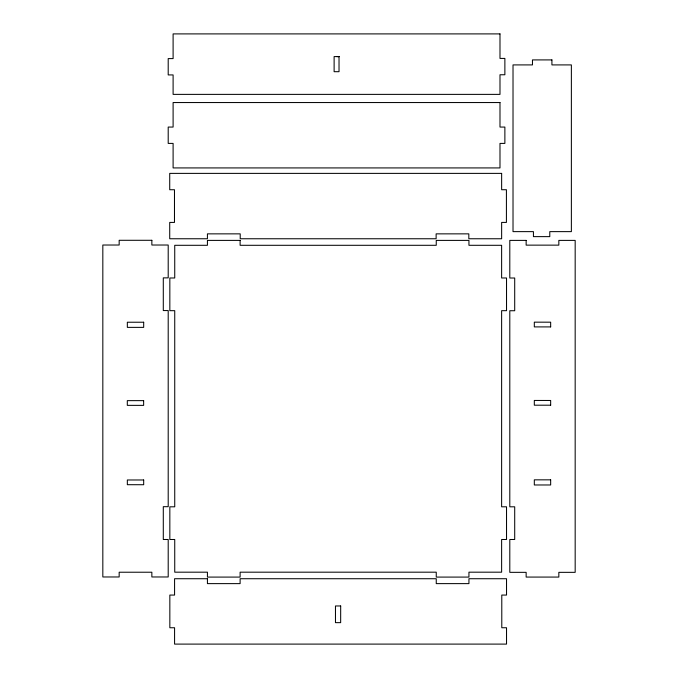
<?xml version="1.0" encoding="UTF-8"?>
<svg xmlns="http://www.w3.org/2000/svg" width="678" height="678" viewBox="0 0 678 678"><rect width="100%" height="100%" fill="white"/><g stroke="black" fill="none" stroke-linecap="round" stroke-linejoin="round"><path stroke-width="1.02" d="M336.568 56.579L339.025 56.647M340.687 605.971L340.661 622.65L335.466 622.65L335.466 605.971L340.687 605.971M499.991 33.9L173.102 33.9L173.102 58.596L168.203 58.596L168.203 74.927L173.102 74.927L173.102 94.378L499.991 94.378L499.991 74.758L504.873 74.758L504.873 58.418L499.991 58.418L499.991 33.9M339.025 56.579L334.118 56.579L334.118 71.698L339.025 71.698L339.025 56.579M551.917 59.91L532.467 59.91L532.467 64.91L513.017 64.91L513.017 231.63L533.433 231.63L533.433 236.63L549.782 236.63L549.782 231.63L571.368 231.63L571.368 64.91L551.917 64.91L551.917 59.91M499.991 102.547L173.102 102.547L173.102 127.066L168.203 127.066L168.203 143.405L173.102 143.405L173.102 167.924L499.991 167.924L499.991 143.405L504.873 143.405L504.873 127.066L499.991 127.066L499.991 102.547M501.644 173.382L169.72 173.382L169.72 189.73L174.475 189.73L174.475 222.418L169.72 222.418L169.72 238.758L207.426 238.758L207.426 233.859L240.215 233.859L240.215 238.758L436.132 238.758L436.132 233.859L468.82 233.859L468.82 238.758L501.644 238.758L501.644 222.418L506.415 222.418L506.415 189.73L501.644 189.73L501.644 173.382M151.855 240.292L119.167 240.292L119.167 245.021L102.827 245.021L102.827 576.97L119.167 576.97L119.167 572.224L151.855 572.224L151.855 576.97L168.203 576.97L168.203 539.493L163.296 539.493L163.296 506.686L168.203 506.686L168.203 310.558L163.296 310.558L163.296 277.87L168.203 277.87L168.203 245.021L151.855 245.021L151.855 240.292M240.114 240.393L207.426 240.393L207.426 245.3L174.738 245.3L174.738 277.988L169.839 277.988L169.839 310.677L174.738 310.677L174.738 506.805L169.839 506.805L169.839 539.493L174.738 539.493L174.738 572.181L207.426 572.181L207.426 577.088L240.114 577.088L240.114 572.181L436.251 572.181L436.251 577.088L468.939 577.088L468.939 572.181L501.627 572.181L501.627 539.493L506.534 539.493L506.534 506.805L501.627 506.805L501.627 310.677L506.534 310.677L506.534 277.988L501.627 277.988L501.627 245.3L468.939 245.3L468.939 240.393L436.251 240.393L436.251 245.3L240.114 245.3L240.114 240.393M526.145 240.393L509.797 240.393L509.797 278.014L514.704 278.014L514.704 310.736L509.797 310.736L509.797 506.805L514.704 506.805L514.704 539.493L509.797 539.493L509.797 572.342L526.145 572.342L526.145 577.071L558.833 577.071L558.833 572.342L575.173 572.342L575.173 240.393L558.833 240.393L558.833 245.139L526.145 245.139L526.145 240.393M143.685 322.228L127.337 322.228L127.337 327.372L143.685 327.372L143.685 322.228M550.663 326.906L534.315 326.906L534.315 322.16L550.663 322.186L550.663 326.906M143.643 400.639L127.303 400.639L127.303 405.359L143.643 405.376L143.643 400.639M550.663 405.198L534.315 405.198L534.315 400.452L550.663 400.478L550.663 405.198M550.663 479.838L534.315 479.838L534.315 484.973L550.663 484.973L550.663 479.838M143.685 479.982L127.337 479.982L127.337 484.702L143.685 484.728L143.685 479.982M207.426 578.724L174.577 578.724L174.577 595.064L169.839 595.064L169.839 627.752L174.577 627.752L174.577 644.1L506.534 644.1L506.534 627.752L501.788 627.752L501.788 595.064L506.534 595.064L506.534 578.724L468.939 578.724L468.939 583.622L436.251 583.622L436.251 578.724L240.114 578.724L240.114 583.622L207.426 583.622L207.426 578.724"/></g></svg>
